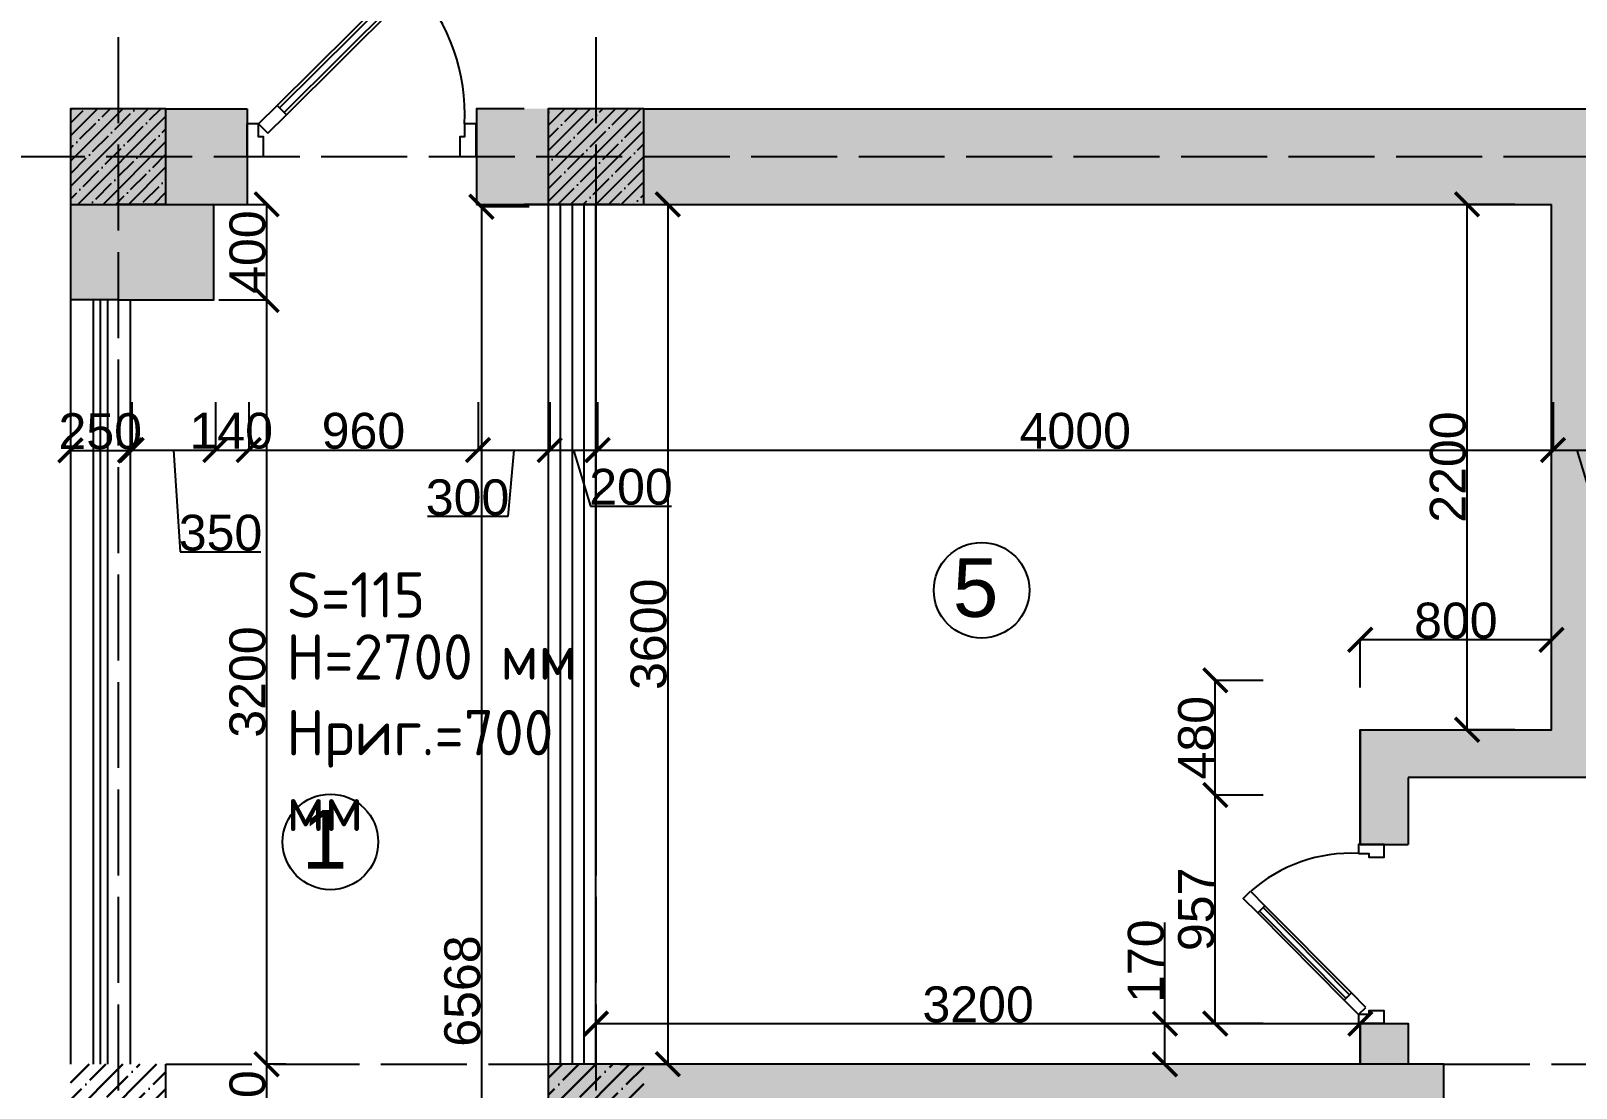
# Model space of a CAD drawing. Header units: millimetres. Extents: x -6014 to 220479, y -27718 to 28747.
# Drawn here: x 1804 to 8273, y 11067 to 15493 of the extents above; entities that cross this region are included whole.
import ezdxf

# ---------------------------------------------------------------- set-up
doc = ezdxf.new("R2010")
doc.units = ezdxf.units.MM
doc.header["$MEASUREMENT"] = 0
doc.linetypes.add('ACAD_ISO02W100', pattern=[15, 12, -3])
doc.layers.add('Plan 1', color=7, linetype='Continuous')
doc.layers.add('Plan 2', color=7, linetype='Continuous')
doc.styles.add('gost', font='GOST Common.ttf')
doc.styles.get("Standard").update_dxf_attribs({"font": 'arial.ttf'})
doc.dimstyles.new('GOST', dxfattribs={"dimtxt": 190, "dimasz": 100, "dimexe": 0.18, "dimexo": 0.06, "dimgap": 3, "dimtad": 1, "dimdec": 0, "dimzin": 0, "dimdsep": 46, "dimtxsty": 'Standard', "dimblk": 'ARCHTICK', "dimcen": 0.09, "dimclrt": 256, "dimadec": 0, "dimazin": 0, "dimtfac": 1, "dimtdec": 0, "dimtofl": 0, "dimtmove": 0, "dimatfit": 3, "dimldrblk": 'ARCHTICK', "dimfxl": 200, "dimfxlon": 1, "dimtolj": 1, "dimtzin": 0, "dimarcsym": 0})
pattern_1 = [(45, (-50504.18, -8434.07), (-70.71068, 70.71068), []), (45, (-50433.47, -8434.07), (-70.71068, 70.71068), [125, -25, 0, -25])]

# ---------------------------------------------------------------- blocks, each defined once
blk = doc.blocks.new('A$C3C032968')
for p, q in [((0, 0), (0, 100)), ((0, 100), (0, 0)), ((700, 0), (700, 100)), ((700, 0), (700, 100))]:
    blk.add_line(p, q)
for points in [[(517.5, 522.4), (460.7, 466.1), (432.5, 494.5), (489.3, 550.8)], [(120, 128), (460.7, 466.1), (432.5, 494.5), (91.8, 156.4)], [(112.9, 135.1), (453.6, 473.2), (439.5, 487.4), (98.8, 149.3)], [(63.2, 71.6), (120, 128), (91.8, 156.4), (35, 100)], [(35, 100), (0, 100), (0, 0), (50, 0), (50, 50), (50, 60), (35, 60)], [(665, 100), (665, 60), (650, 60), (650, 50), (650, 0), (700, 0), (700, 100)]]:
    blk.add_lwpolyline(points, close=True)
blk.add_arc((72.4, 128.7), 593.3, 357.2313, 41.4937)
blk = doc.blocks.new('_ArchTick')
at = {"color": 0, "linetype": 'ByBlock', "const_width": 0.15}
blk.add_lwpolyline([(-0.5, -0.5), (0.5, 0.5)], dxfattribs=at)
blk = doc.blocks.new('*D139')
at = {"color": 0, "lineweight": -2, "transparency": 16777216}
for p, q in [((2169.7, 16567), (2169.7, 16767.1)), ((2169.7, 16767), (2709.7, 16767)), ((2709.7, 16567), (2709.7, 16767.1))]:
    blk.add_line(p, q, dxfattribs=at)
at = {"layer": 'Defpoints', "color": 0, "transparency": 16777216}
for p in [(2709.7, 16767), (2709.7, 15035.4), (2169.7, 14967)]:
    blk.add_point(p, dxfattribs=at)
at = {"color": 0, "lineweight": -2, "transparency": 16777216, "xscale": 100, "yscale": 100, "zscale": 100, "rotation": 180}
blk.add_blockref('_ArchTick', (2169.7, 16767), dxfattribs=at)
at = {"color": 0, "lineweight": -2, "transparency": 16777216, "xscale": 100, "yscale": 100, "zscale": 100}
blk.add_blockref('_ArchTick', (2709.7, 16767), dxfattribs=at)
at = {"transparency": 16777216, "insert": (2439.7, 16867), "char_height": 190, "attachment_point": 5}
blk.add_mtext('\\A1;540', dxfattribs=at)
blk = doc.blocks.new('*D140')
at = {"color": 0, "lineweight": -2, "transparency": 16777216}
for p, q in [((2709.7, 16567), (2709.7, 16767.1)), ((2709.7, 16767), (3669.7, 16767)), ((3669.7, 16567), (3669.7, 16767.1))]:
    blk.add_line(p, q, dxfattribs=at)
at = {"layer": 'Defpoints', "color": 0, "transparency": 16777216}
for p in [(3669.7, 16767), (3669.7, 15167), (2709.7, 15035.4)]:
    blk.add_point(p, dxfattribs=at)
at = {"color": 0, "lineweight": -2, "transparency": 16777216, "xscale": 100, "yscale": 100, "zscale": 100, "rotation": 180}
blk.add_blockref('_ArchTick', (2709.7, 16767), dxfattribs=at)
at = {"color": 0, "lineweight": -2, "transparency": 16777216, "xscale": 100, "yscale": 100, "zscale": 100}
blk.add_blockref('_ArchTick', (3669.7, 16767), dxfattribs=at)
at = {"transparency": 16777216, "insert": (3189.7, 16867), "char_height": 190, "attachment_point": 5}
blk.add_mtext('\\A1;960', dxfattribs=at)
blk = doc.blocks.new('*D141')
at = {"color": 0, "lineweight": -2, "transparency": 16777216}
for p, q in [((3669.7, 16567), (3669.7, 16767.1)), ((3669.7, 16767), (4169.7, 16767)), ((4169.7, 16567), (4169.7, 16767.1))]:
    blk.add_line(p, q, dxfattribs=at)
at = {"layer": 'Defpoints', "color": 0, "transparency": 16777216}
for p in [(4169.7, 16767), (3669.7, 15167), (4169.7, 14967)]:
    blk.add_point(p, dxfattribs=at)
at = {"color": 0, "lineweight": -2, "transparency": 16777216, "xscale": 100, "yscale": 100, "zscale": 100, "rotation": 180}
blk.add_blockref('_ArchTick', (3669.7, 16767), dxfattribs=at)
at = {"color": 0, "lineweight": -2, "transparency": 16777216, "xscale": 100, "yscale": 100, "zscale": 100}
blk.add_blockref('_ArchTick', (4169.7, 16767), dxfattribs=at)
at = {"transparency": 16777216, "insert": (3919.7, 16867), "char_height": 190, "attachment_point": 5}
blk.add_mtext('\\A1;500', dxfattribs=at)
blk = doc.blocks.new('*D142')
at = {"color": 0, "lineweight": -2, "transparency": 16777216}
for p, q in [((4169.7, 16567), (4169.7, 16767.1)), ((4169.7, 16767), (8969.5, 16767)), ((8969.5, 16567), (8969.5, 16767.1))]:
    blk.add_line(p, q, dxfattribs=at)
at = {"layer": 'Defpoints', "color": 0, "transparency": 16777216}
for p in [(8969.5, 16767), (4169.7, 14967), (8969.5, 14967)]:
    blk.add_point(p, dxfattribs=at)
at = {"color": 0, "lineweight": -2, "transparency": 16777216, "xscale": 100, "yscale": 100, "zscale": 100, "rotation": 180}
blk.add_blockref('_ArchTick', (4169.7, 16767), dxfattribs=at)
at = {"color": 0, "lineweight": -2, "transparency": 16777216, "xscale": 100, "yscale": 100, "zscale": 100}
blk.add_blockref('_ArchTick', (8969.5, 16767), dxfattribs=at)
at = {"transparency": 16777216, "insert": (6569.6, 16867), "char_height": 190, "attachment_point": 5}
blk.add_mtext('\\A1;4800', dxfattribs=at)
blk = doc.blocks.new('*D145')
at = {"color": 0, "lineweight": -2, "transparency": 16777216}
for p, q in [((2169.7, 17367), (2169.7, 17567.1)), ((2169.7, 17567), (4169.7, 17567)), ((4169.7, 17367), (4169.7, 17567.1))]:
    blk.add_line(p, q, dxfattribs=at)
at = {"layer": 'Defpoints', "color": 0, "transparency": 16777216}
for p in [(4169.7, 17567), (2169.7, 14967), (4169.7, 14967)]:
    blk.add_point(p, dxfattribs=at)
at = {"color": 0, "lineweight": -2, "transparency": 16777216, "xscale": 100, "yscale": 100, "zscale": 100, "rotation": 180}
blk.add_blockref('_ArchTick', (2169.7, 17567), dxfattribs=at)
at = {"color": 0, "lineweight": -2, "transparency": 16777216, "xscale": 100, "yscale": 100, "zscale": 100}
blk.add_blockref('_ArchTick', (4169.7, 17567), dxfattribs=at)
at = {"transparency": 16777216, "insert": (3169.7, 17667), "char_height": 190, "attachment_point": 5}
blk.add_mtext('\\A1;2000', dxfattribs=at)
blk = doc.blocks.new('*D146')
at = {"color": 0, "lineweight": -2, "transparency": 16777216}
for p, q in [((4169.7, 17367), (4169.7, 17567.1)), ((4169.7, 17567), (8969.5, 17567)), ((8969.5, 17367), (8969.5, 17567.1))]:
    blk.add_line(p, q, dxfattribs=at)
at = {"layer": 'Defpoints', "color": 0, "transparency": 16777216}
for p in [(8969.5, 17567), (4169.7, 14967), (8969.5, 14967)]:
    blk.add_point(p, dxfattribs=at)
at = {"color": 0, "lineweight": -2, "transparency": 16777216, "xscale": 100, "yscale": 100, "zscale": 100, "rotation": 180}
blk.add_blockref('_ArchTick', (4169.7, 17567), dxfattribs=at)
at = {"color": 0, "lineweight": -2, "transparency": 16777216, "xscale": 100, "yscale": 100, "zscale": 100}
blk.add_blockref('_ArchTick', (8969.5, 17567), dxfattribs=at)
at = {"transparency": 16777216, "insert": (6569.6, 17667), "char_height": 190, "attachment_point": 5}
blk.add_mtext('\\A1;4800', dxfattribs=at)
blk = doc.blocks.new('*D149')
at = {"color": 0, "lineweight": -2, "transparency": 16777216}
for p, q in [((2169.7, 18167), (2169.7, 18367.1)), ((2169.7, 18367), (15069.5, 18367)), ((15069.5, 18167), (15069.5, 18367.1))]:
    blk.add_line(p, q, dxfattribs=at)
at = {"layer": 'Defpoints', "color": 0, "transparency": 16777216}
for p in [(15069.5, 18367), (2169.7, 14967), (15069.5, 14967)]:
    blk.add_point(p, dxfattribs=at)
at = {"color": 0, "lineweight": -2, "transparency": 16777216, "xscale": 100, "yscale": 100, "zscale": 100, "rotation": 180}
blk.add_blockref('_ArchTick', (2169.7, 18367), dxfattribs=at)
at = {"color": 0, "lineweight": -2, "transparency": 16777216, "xscale": 100, "yscale": 100, "zscale": 100}
blk.add_blockref('_ArchTick', (15069.5, 18367), dxfattribs=at)
at = {"transparency": 16777216, "insert": (8619.6, 18467), "char_height": 190, "attachment_point": 5}
blk.add_mtext('\\A1;12900', dxfattribs=at)
blk = doc.blocks.new('*D150')
at = {"color": 0, "lineweight": -2, "transparency": 16777216}
for p, q in [((2591.3, 14767), (2791.4, 14767)), ((2791.3, 14767), (2791.3, 14367)), ((2591.3, 14367), (2791.4, 14367))]:
    blk.add_line(p, q, dxfattribs=at)
at = {"layer": 'Defpoints', "color": 0, "transparency": 16777216}
for p in [(2271.9, 14767), (2271.9, 14367), (2791.3, 14367)]:
    blk.add_point(p, dxfattribs=at)
at = {"color": 0, "lineweight": -2, "transparency": 16777216, "xscale": 100, "yscale": 100, "zscale": 100}
for p, rotation in [((2791.3, 14767), 90), ((2791.3, 14367), 270)]:
    blk.add_blockref('_ArchTick', p, dxfattribs=dict(at, rotation=rotation))
at = {"color": 18, "true_color": 0x000000, "transparency": 16777216, "insert": (2711.7, 14567), "char_height": 150, "attachment_point": 5, "rotation": 90}
blk.add_mtext('\\A1;400', dxfattribs=at)
blk = doc.blocks.new('*D151')
at = {"color": 0, "lineweight": -2, "transparency": 16777216}
for p, q in [((2591.3, 14367), (2791.4, 14367)), ((2791.3, 14367), (2791.3, 11167)), ((2871.8, 11167), (2791.1, 11167))]:
    blk.add_line(p, q, dxfattribs=at)
at = {"layer": 'Defpoints', "color": 0, "transparency": 16777216}
for p in [(2271.9, 14367), (2791.3, 11167), (2871.9, 11167)]:
    blk.add_point(p, dxfattribs=at)
at = {"color": 0, "lineweight": -2, "transparency": 16777216, "xscale": 100, "yscale": 100, "zscale": 100}
for p, rotation in [((2791.3, 14367), 90), ((2791.3, 11167), 270)]:
    blk.add_blockref('_ArchTick', p, dxfattribs=dict(at, rotation=rotation))
at = {"color": 18, "true_color": 0x000000, "transparency": 16777216, "insert": (2711.6, 12767), "char_height": 150, "attachment_point": 5, "rotation": 90}
blk.add_mtext('\\A1;3200', dxfattribs=at)
blk = doc.blocks.new('*D152')
at = {"color": 0, "lineweight": -2, "transparency": 16777216}
for p, q in [((2871.8, 11167), (2791.1, 11167)), ((2791.3, 11167), (2791.3, 10767)), ((2871.8, 10767), (2791.1, 10767))]:
    blk.add_line(p, q, dxfattribs=at)
at = {"layer": 'Defpoints', "color": 0, "transparency": 16777216}
for p in [(2871.9, 11167), (2791.3, 10767), (2871.9, 10767)]:
    blk.add_point(p, dxfattribs=at)
at = {"color": 0, "lineweight": -2, "transparency": 16777216, "xscale": 100, "yscale": 100, "zscale": 100}
for p, rotation in [((2791.3, 11167), 90), ((2791.3, 10767), 270)]:
    blk.add_blockref('_ArchTick', p, dxfattribs=dict(at, rotation=rotation))
at = {"color": 18, "true_color": 0x000000, "transparency": 16777216, "insert": (2711.7, 10967), "char_height": 150, "attachment_point": 5, "rotation": 90}
blk.add_mtext('\\A1;400', dxfattribs=at)
blk = doc.blocks.new('*D156')
at = {"color": 0, "lineweight": -2, "transparency": 16777216}
for p, q in [((1969.7, 13936.8), (1969.7, 13736.6)), ((2219.7, 13936.8), (2219.7, 13736.6)), ((1969.7, 13736.8), (2219.7, 13736.8))]:
    blk.add_line(p, q, dxfattribs=at)
at = {"layer": 'Defpoints', "color": 0, "transparency": 16777216}
for p in [(1969.7, 14367), (2219.7, 14367), (2219.7, 13736.8)]:
    blk.add_point(p, dxfattribs=at)
at = {"color": 0, "lineweight": -2, "transparency": 16777216, "xscale": 100, "yscale": 100, "zscale": 100, "rotation": 180}
blk.add_blockref('_ArchTick', (1969.7, 13736.8), dxfattribs=at)
at = {"color": 0, "lineweight": -2, "transparency": 16777216, "xscale": 100, "yscale": 100, "zscale": 100}
blk.add_blockref('_ArchTick', (2219.7, 13736.8), dxfattribs=at)
at = {"transparency": 16777216, "insert": (2094.7, 13816.4), "char_height": 150, "attachment_point": 5}
blk.add_mtext('\\A1;250', dxfattribs=at)
blk = doc.blocks.new('*D157')
at = {"color": 0, "lineweight": -2, "transparency": 16777216}
for p, q in [((2226.5, 13938.5), (2226.5, 13738.3)), ((2576.5, 13938.5), (2576.5, 13738.3)), ((2226.5, 13738.5), (2576.5, 13738.5)), ((2401.5, 13738.5), (2429.8, 13311.7)), ((2429.8, 13311.7), (2766.6, 13311.7))]:
    blk.add_line(p, q, dxfattribs=at)
at = {"layer": 'Defpoints', "color": 0, "transparency": 16777216}
for p in [(2226.5, 14560.2), (2576.5, 14560.2), (2576.5, 13738.5)]:
    blk.add_point(p, dxfattribs=at)
at = {"color": 0, "lineweight": -2, "transparency": 16777216, "xscale": 100, "yscale": 100, "zscale": 100, "rotation": 180}
blk.add_blockref('_ArchTick', (2226.5, 13738.5), dxfattribs=at)
at = {"color": 0, "lineweight": -2, "transparency": 16777216, "xscale": 100, "yscale": 100, "zscale": 100}
blk.add_blockref('_ArchTick', (2576.5, 13738.5), dxfattribs=at)
at = {"transparency": 16777216, "insert": (2598.2, 13391.3), "char_height": 150, "attachment_point": 5}
blk.add_mtext('\\A1;350', dxfattribs=at)
blk = doc.blocks.new('*D158')
at = {"color": 0, "lineweight": -2, "transparency": 16777216}
for p, q in [((2576.5, 13938.5), (2576.5, 13738.3)), ((2716.5, 13938.5), (2716.5, 13738.3)), ((2576.5, 13738.5), (2716.5, 13738.5))]:
    blk.add_line(p, q, dxfattribs=at)
at = {"layer": 'Defpoints', "color": 0, "transparency": 16777216}
for p in [(2716.5, 14960.2), (2576.5, 14560.2), (2716.5, 13738.5)]:
    blk.add_point(p, dxfattribs=at)
at = {"color": 0, "lineweight": -2, "transparency": 16777216, "xscale": 100, "yscale": 100, "zscale": 100, "rotation": 180}
blk.add_blockref('_ArchTick', (2576.5, 13738.5), dxfattribs=at)
at = {"color": 0, "lineweight": -2, "transparency": 16777216, "xscale": 100, "yscale": 100, "zscale": 100}
blk.add_blockref('_ArchTick', (2716.5, 13738.5), dxfattribs=at)
at = {"transparency": 16777216, "insert": (2643.1, 13818.4), "char_height": 150, "attachment_point": 5}
blk.add_mtext('\\A1;140', dxfattribs=at)
blk = doc.blocks.new('*D159')
at = {"color": 0, "lineweight": -2, "transparency": 16777216}
for p, q in [((2716.5, 13938.5), (2716.5, 13738.3)), ((3676.5, 13938.5), (3676.5, 13738.3)), ((2716.5, 13738.5), (3676.5, 13738.5))]:
    blk.add_line(p, q, dxfattribs=at)
at = {"layer": 'Defpoints', "color": 0, "transparency": 16777216}
for p in [(2716.5, 14960.2), (3676.5, 14960.2), (3676.5, 13738.5)]:
    blk.add_point(p, dxfattribs=at)
at = {"color": 0, "lineweight": -2, "transparency": 16777216, "xscale": 100, "yscale": 100, "zscale": 100, "rotation": 180}
blk.add_blockref('_ArchTick', (2716.5, 13738.5), dxfattribs=at)
at = {"color": 0, "lineweight": -2, "transparency": 16777216, "xscale": 100, "yscale": 100, "zscale": 100}
blk.add_blockref('_ArchTick', (3676.5, 13738.5), dxfattribs=at)
at = {"transparency": 16777216, "insert": (3196.5, 13818), "char_height": 150, "attachment_point": 5}
blk.add_mtext('\\A1;960', dxfattribs=at)
blk = doc.blocks.new('*D160')
at = {"color": 0, "lineweight": -2, "transparency": 16777216}
for p, q in [((3676.5, 13938.5), (3676.5, 13738.3)), ((3976.5, 13938.5), (3976.5, 13738.3)), ((3676.5, 13738.5), (3976.5, 13738.5)), ((3826.5, 13738.5), (3800.8, 13459.9)), ((3800.8, 13459.9), (3464, 13459.9))]:
    blk.add_line(p, q, dxfattribs=at)
at = {"layer": 'Defpoints', "color": 0, "transparency": 16777216}
for p in [(3676.5, 14960.2), (3976.5, 14960.2), (3976.5, 13738.5)]:
    blk.add_point(p, dxfattribs=at)
at = {"color": 0, "lineweight": -2, "transparency": 16777216, "xscale": 100, "yscale": 100, "zscale": 100, "rotation": 180}
blk.add_blockref('_ArchTick', (3676.5, 13738.5), dxfattribs=at)
at = {"color": 0, "lineweight": -2, "transparency": 16777216, "xscale": 100, "yscale": 100, "zscale": 100}
blk.add_blockref('_ArchTick', (3976.5, 13738.5), dxfattribs=at)
at = {"transparency": 16777216, "insert": (3632.4, 13539.5), "char_height": 150, "attachment_point": 5}
blk.add_mtext('\\A1;300', dxfattribs=at)
blk = doc.blocks.new('*D161')
at = {"color": 0, "lineweight": -2, "transparency": 16777216}
for p, q in [((3976.5, 13938.5), (3976.5, 13738.3)), ((4176.5, 13938.5), (4176.5, 13738.3)), ((3976.5, 13738.5), (4176.5, 13738.5)), ((4076.5, 13738.5), (4146.9, 13504)), ((4146.9, 13504), (4486.3, 13504))]:
    blk.add_line(p, q, dxfattribs=at)
at = {"layer": 'Defpoints', "color": 0, "transparency": 16777216}
for p in [(3976.5, 14960.2), (4176.5, 14960.2), (4176.5, 13738.5)]:
    blk.add_point(p, dxfattribs=at)
at = {"color": 0, "lineweight": -2, "transparency": 16777216, "xscale": 100, "yscale": 100, "zscale": 100, "rotation": 180}
blk.add_blockref('_ArchTick', (3976.5, 13738.5), dxfattribs=at)
at = {"color": 0, "lineweight": -2, "transparency": 16777216, "xscale": 100, "yscale": 100, "zscale": 100}
blk.add_blockref('_ArchTick', (4176.5, 13738.5), dxfattribs=at)
at = {"transparency": 16777216, "insert": (4316.6, 13583.6), "char_height": 150, "attachment_point": 5}
blk.add_mtext('\\A1;200', dxfattribs=at)
blk = doc.blocks.new('*D162')
at = {"color": 0, "lineweight": -2, "transparency": 16777216}
for p, q in [((4176.5, 13938.5), (4176.5, 13738.3)), ((8176.5, 13938.5), (8176.5, 13738.3)), ((4176.5, 13738.5), (8176.5, 13738.5))]:
    blk.add_line(p, q, dxfattribs=at)
at = {"layer": 'Defpoints', "color": 0, "transparency": 16777216}
for p in [(4176.5, 14960.2), (8176.5, 14960.2), (8176.5, 13738.5)]:
    blk.add_point(p, dxfattribs=at)
at = {"color": 0, "lineweight": -2, "transparency": 16777216, "xscale": 100, "yscale": 100, "zscale": 100, "rotation": 180}
blk.add_blockref('_ArchTick', (4176.5, 13738.5), dxfattribs=at)
at = {"color": 0, "lineweight": -2, "transparency": 16777216, "xscale": 100, "yscale": 100, "zscale": 100}
blk.add_blockref('_ArchTick', (8176.5, 13738.5), dxfattribs=at)
at = {"transparency": 16777216, "insert": (6176.5, 13818), "char_height": 150, "attachment_point": 5}
blk.add_mtext('\\A1;4000', dxfattribs=at)
blk = doc.blocks.new('*D163')
at = {"color": 0, "lineweight": -2, "transparency": 16777216}
for p, q in [((8176.5, 13938.5), (8176.5, 13738.3)), ((8376.5, 13938.5), (8376.5, 13738.3)), ((8176.5, 13738.5), (8376.5, 13738.5)), ((8276.5, 13738.5), (8346.9, 13504)), ((8346.9, 13504), (8686.3, 13504))]:
    blk.add_line(p, q, dxfattribs=at)
at = {"layer": 'Defpoints', "color": 0, "transparency": 16777216}
for p in [(8176.5, 14960.2), (8376.5, 14960.2), (8376.5, 13738.5)]:
    blk.add_point(p, dxfattribs=at)
at = {"color": 0, "lineweight": -2, "transparency": 16777216, "xscale": 100, "yscale": 100, "zscale": 100, "rotation": 180}
blk.add_blockref('_ArchTick', (8176.5, 13738.5), dxfattribs=at)
at = {"color": 0, "lineweight": -2, "transparency": 16777216, "xscale": 100, "yscale": 100, "zscale": 100}
blk.add_blockref('_ArchTick', (8376.5, 13738.5), dxfattribs=at)
at = {"transparency": 16777216, "insert": (8516.6, 13583.6), "char_height": 150, "attachment_point": 5}
blk.add_mtext('\\A1;200', dxfattribs=at)
blk = doc.blocks.new('*D168')
at = {"color": 0, "lineweight": -2, "transparency": 16777216}
for p, q in [((3890.7, 14757.1), (3690.6, 14757.1)), ((3690.7, 14757.1), (3690.7, 8189.3)), ((3890.7, 8189.3), (3690.6, 8189.3))]:
    blk.add_line(p, q, dxfattribs=at)
at = {"layer": 'Defpoints', "color": 0, "transparency": 16777216}
for p in [(3990.7, 14757.1), (3690.7, 8189.3), (3969.7, 8189.3)]:
    blk.add_point(p, dxfattribs=at)
at = {"color": 0, "lineweight": -2, "transparency": 16777216, "xscale": 100, "yscale": 100, "zscale": 100}
for p, rotation in [((3690.7, 14757.1), 90), ((3690.7, 8189.3), 270)]:
    blk.add_blockref('_ArchTick', p, dxfattribs=dict(at, rotation=rotation))
at = {"color": 18, "true_color": 0x000000, "transparency": 16777216, "insert": (3611.1, 11473.2), "char_height": 150, "attachment_point": 5, "rotation": 90}
blk.add_mtext('\\A1;6568', dxfattribs=at)
blk = doc.blocks.new('*D172')
at = {"color": 0, "lineweight": -2, "transparency": 16777216}
for p, q in [((8016.6, 14767), (7816.4, 14767)), ((7816.6, 12567), (7816.6, 14767)), ((8016.6, 12567), (7816.4, 12567))]:
    blk.add_line(p, q, dxfattribs=at)
at = {"layer": 'Defpoints', "color": 0, "transparency": 16777216}
for p in [(7816.6, 14767), (8169.7, 14767), (8169.7, 12567)]:
    blk.add_point(p, dxfattribs=at)
at = {"color": 0, "lineweight": -2, "transparency": 16777216, "xscale": 100, "yscale": 100, "zscale": 100}
for p, rotation in [((7816.6, 14767), 90), ((7816.6, 12567), 270)]:
    blk.add_blockref('_ArchTick', p, dxfattribs=dict(at, rotation=rotation))
at = {"transparency": 16777216, "insert": (7737, 13667), "char_height": 150, "attachment_point": 5, "rotation": 90}
blk.add_mtext('\\A1;2200', dxfattribs=at)
blk = doc.blocks.new('*D173')
at = {"color": 0, "lineweight": -2, "transparency": 16777216}
for p, q in [((6552, 11337), (6552, 11759.8)), ((6752, 11337), (6551.9, 11337)), ((6552, 11167), (6552, 11337)), ((6752, 11167), (6551.9, 11167))]:
    blk.add_line(p, q, dxfattribs=at)
at = {"layer": 'Defpoints', "color": 0, "transparency": 16777216}
for p in [(6552, 11337), (7569.7, 11337), (7719.7, 11167)]:
    blk.add_point(p, dxfattribs=at)
at = {"color": 0, "lineweight": -2, "transparency": 16777216, "xscale": 100, "yscale": 100, "zscale": 100}
for p, rotation in [((6552, 11337), 90), ((6552, 11167), 270)]:
    blk.add_blockref('_ArchTick', p, dxfattribs=dict(at, rotation=rotation))
at = {"transparency": 16777216, "insert": (6472.5, 11598.4), "char_height": 150, "attachment_point": 5, "rotation": 90}
blk.add_mtext('\\A1;170', dxfattribs=at)
blk = doc.blocks.new('*D174')
at = {"color": 0, "lineweight": -2, "transparency": 16777216}
for p, q in [((6962.6, 12293.9), (6762.4, 12293.9)), ((6762.6, 11337), (6762.6, 12293.9)), ((6962.6, 11337), (6762.4, 11337))]:
    blk.add_line(p, q, dxfattribs=at)
at = {"layer": 'Defpoints', "color": 0, "transparency": 16777216}
for p in [(6762.6, 12293.9), (7885, 12293.9), (7569.7, 11337)]:
    blk.add_point(p, dxfattribs=at)
at = {"color": 0, "lineweight": -2, "transparency": 16777216, "xscale": 100, "yscale": 100, "zscale": 100}
for p, rotation in [((6762.6, 12293.9), 90), ((6762.6, 11337), 270)]:
    blk.add_blockref('_ArchTick', p, dxfattribs=dict(at, rotation=rotation))
at = {"transparency": 16777216, "insert": (6683, 11815.4), "char_height": 150, "attachment_point": 5, "rotation": 90}
blk.add_mtext('\\A1;957', dxfattribs=at)
blk = doc.blocks.new('*D175')
at = {"color": 0, "lineweight": -2, "transparency": 16777216}
for p, q in [((6962.6, 12773.9), (6762.4, 12773.9)), ((6762.6, 12293.9), (6762.6, 12773.9)), ((6962.6, 12293.9), (6762.4, 12293.9))]:
    blk.add_line(p, q, dxfattribs=at)
at = {"layer": 'Defpoints', "color": 0, "transparency": 16777216}
for p in [(6762.6, 12773.9), (7685, 12773.9), (7885, 12293.9)]:
    blk.add_point(p, dxfattribs=at)
at = {"color": 0, "lineweight": -2, "transparency": 16777216, "xscale": 100, "yscale": 100, "zscale": 100}
for p, rotation in [((6762.6, 12773.9), 90), ((6762.6, 12293.9), 270)]:
    blk.add_blockref('_ArchTick', p, dxfattribs=dict(at, rotation=rotation))
at = {"transparency": 16777216, "insert": (6683, 12533.9), "char_height": 150, "attachment_point": 5, "rotation": 90}
blk.add_mtext('\\A1;480', dxfattribs=at)
blk = doc.blocks.new('*D176')
at = {"color": 0, "lineweight": -2, "transparency": 16777216}
for p, q in [((7369.7, 12743.8), (7369.7, 12944)), ((8169.7, 12943.8), (7369.7, 12943.8)), ((8169.7, 12743.8), (8169.7, 12944))]:
    blk.add_line(p, q, dxfattribs=at)
at = {"layer": 'Defpoints', "color": 0, "transparency": 16777216}
for p in [(7369.7, 12943.8), (7369.7, 12567), (8169.7, 12567)]:
    blk.add_point(p, dxfattribs=at)
at = {"color": 0, "lineweight": -2, "transparency": 16777216, "xscale": 100, "yscale": 100, "zscale": 100, "rotation": 180}
blk.add_blockref('_ArchTick', (7369.7, 12943.8), dxfattribs=at)
at = {"color": 0, "lineweight": -2, "transparency": 16777216, "xscale": 100, "yscale": 100, "zscale": 100}
blk.add_blockref('_ArchTick', (8169.7, 12943.8), dxfattribs=at)
at = {"transparency": 16777216, "insert": (7769.7, 13023.4), "char_height": 150, "attachment_point": 5}
blk.add_mtext('\\A1;800', dxfattribs=at)
blk = doc.blocks.new('*D177')
at = {"color": 0, "lineweight": -2, "transparency": 16777216}
for p, q in [((4169.7, 11167), (4169.7, 11337.2)), ((4169.7, 11337), (7369.7, 11337)), ((7369.7, 11167), (7369.7, 11337.2))]:
    blk.add_line(p, q, dxfattribs=at)
at = {"layer": 'Defpoints', "color": 0, "transparency": 16777216}
for p in [(7369.7, 11337), (4169.7, 11167), (7369.7, 11167)]:
    blk.add_point(p, dxfattribs=at)
at = {"color": 0, "lineweight": -2, "transparency": 16777216, "xscale": 100, "yscale": 100, "zscale": 100, "rotation": 180}
blk.add_blockref('_ArchTick', (4169.7, 11337), dxfattribs=at)
at = {"color": 0, "lineweight": -2, "transparency": 16777216, "xscale": 100, "yscale": 100, "zscale": 100}
blk.add_blockref('_ArchTick', (7369.7, 11337), dxfattribs=at)
at = {"transparency": 16777216, "insert": (5769.7, 11416.6), "char_height": 150, "attachment_point": 5}
blk.add_mtext('\\A1;3200', dxfattribs=at)
blk = doc.blocks.new('*D210')
at = {"color": 0, "lineweight": -2, "transparency": 16777216}
for p, q in [((569.7, 14967), (369.6, 14967)), ((369.7, 14367), (369.7, 14967)), ((569.7, 14367), (369.6, 14367))]:
    blk.add_line(p, q, dxfattribs=at)
at = {"layer": 'Defpoints', "color": 0, "transparency": 16777216}
for p in [(369.7, 14967), (2169.7, 14967), (1969.7, 14367)]:
    blk.add_point(p, dxfattribs=at)
at = {"color": 0, "lineweight": -2, "transparency": 16777216, "xscale": 100, "yscale": 100, "zscale": 100}
for p, rotation in [((369.7, 14967), 90), ((369.7, 14367), 270)]:
    blk.add_blockref('_ArchTick', p, dxfattribs=dict(at, rotation=rotation))
at = {"transparency": 16777216, "insert": (269.7, 14667), "char_height": 190, "attachment_point": 5, "rotation": 90}
blk.add_mtext('\\A1;600', dxfattribs=at)
blk = doc.blocks.new('*D211')
at = {"color": 0, "lineweight": -2, "transparency": 16777216}
for p, q in [((-1030.3, 14967), (-1230.4, 14967)), ((-1230.3, 4567), (-1230.3, 14967)), ((-1030.3, 4567), (-1230.4, 4567))]:
    blk.add_line(p, q, dxfattribs=at)
at = {"layer": 'Defpoints', "color": 0, "transparency": 16777216}
for p in [(-1230.3, 14967), (2169.7, 14967), (2169.7, 4567)]:
    blk.add_point(p, dxfattribs=at)
at = {"color": 0, "lineweight": -2, "transparency": 16777216, "xscale": 100, "yscale": 100, "zscale": 100}
for p, rotation in [((-1230.3, 14967), 90), ((-1230.3, 4567), 270)]:
    blk.add_blockref('_ArchTick', p, dxfattribs=dict(at, rotation=rotation))
at = {"transparency": 16777216, "insert": (-1330.3, 9767), "char_height": 190, "attachment_point": 5, "rotation": 90}
blk.add_mtext('\\A1;10400', dxfattribs=at)
blk = doc.blocks.new('*D213')
at = {"color": 0, "lineweight": -2, "transparency": 16777216}
for p, q in [((-230.3, 14967), (-430.4, 14967)), ((-430.3, 10967), (-430.3, 14967)), ((-230.3, 10967), (-430.4, 10967))]:
    blk.add_line(p, q, dxfattribs=at)
at = {"layer": 'Defpoints', "color": 0, "transparency": 16777216}
for p in [(-430.3, 14967), (2169.7, 14967), (2169.7, 10967)]:
    blk.add_point(p, dxfattribs=at)
at = {"color": 0, "lineweight": -2, "transparency": 16777216, "xscale": 100, "yscale": 100, "zscale": 100}
for p, rotation in [((-430.3, 14967), 90), ((-430.3, 10967), 270)]:
    blk.add_blockref('_ArchTick', p, dxfattribs=dict(at, rotation=rotation))
at = {"transparency": 16777216, "insert": (-530.3, 12967), "char_height": 190, "attachment_point": 5, "rotation": 90}
blk.add_mtext('\\A1;4000', dxfattribs=at)
blk = doc.blocks.new('*D228')
at = {"color": 0, "lineweight": -2, "transparency": 16777216}
for p, q in [((569.7, 14367), (369.6, 14367)), ((369.7, 10967), (369.7, 14367)), ((569.7, 10967), (369.6, 10967))]:
    blk.add_line(p, q, dxfattribs=at)
at = {"layer": 'Defpoints', "color": 0, "transparency": 16777216}
for p in [(369.7, 14367), (1969.7, 14367), (1969.7, 10967)]:
    blk.add_point(p, dxfattribs=at)
at = {"color": 0, "lineweight": -2, "transparency": 16777216, "xscale": 100, "yscale": 100, "zscale": 100}
for p, rotation in [((369.7, 14367), 90), ((369.7, 10967), 270)]:
    blk.add_blockref('_ArchTick', p, dxfattribs=dict(at, rotation=rotation))
at = {"transparency": 16777216, "insert": (269.7, 12667), "char_height": 190, "attachment_point": 5, "rotation": 90}
blk.add_mtext('\\A1;3400', dxfattribs=at)
blk = doc.blocks.new('*D423')
at = {"color": 0, "lineweight": -2, "transparency": 16777216}
for p, q in [((4270.7, 14767), (4470.9, 14767)), ((4470.7, 14767), (4470.7, 11167)), ((4270.7, 11167), (4470.9, 11167))]:
    blk.add_line(p, q, dxfattribs=at)
at = {"layer": 'Defpoints', "color": 0, "transparency": 16777216}
for p in [(4169.7, 14767), (4169.7, 11167), (4470.7, 11167)]:
    blk.add_point(p, dxfattribs=at)
at = {"color": 0, "lineweight": -2, "transparency": 16777216, "xscale": 100, "yscale": 100, "zscale": 100}
for p, rotation in [((4470.7, 14767), 90), ((4470.7, 11167), 270)]:
    blk.add_blockref('_ArchTick', p, dxfattribs=dict(at, rotation=rotation))
at = {"transparency": 16777216, "insert": (4391, 12967), "char_height": 150, "attachment_point": 5, "rotation": 90}
blk.add_mtext('\\A1;3600', dxfattribs=at)

msp = doc.modelspace()

# ---------------------------------------------------------------- hatches: boundary and pattern name
at = {"ltscale": 50, "true_color": 0x636466, "transparency": 33554687}
h = msp.add_hatch(color=251, dxfattribs=at)
h.dxf.hatch_style = 1
h.paths.add_polyline_path([(4169.73896, 7339.33303), (2369.73896, 7339.33303), (2369.73896, 7139.33303), (4169.73896, 7139.33303)])
h.paths.add_polyline_path([(12969.73896, 11166.96121), (8969.73896, 11166.96121), (8969.73896, 11516.96121), (8769.73896, 11516.96121), (8769.73917, 10967.29673), (12969.73896, 10968.223)])
h.paths.add_polyline_path([(4245.89252, 9366.96121), (4169.73896, 9366.96121), (4169.73896, 9166.96121), (4245.89252, 9166.96121)], flags=17)
h.paths.add_polyline_path([(2369.73896, 7339.33303), (1969.73896, 7339.33303), (1969.73896, 7139.33303), (2369.73896, 7139.33303), (2369.73896, 7166.96121)])
h.paths.add_polyline_path([(5019.73896, 9166.96121), (5019.73896, 9366.96121), (4845.89252, 9366.96121), (4845.89252, 9166.96121)], flags=17)
h.paths.add_polyline_path([(2709.73896, 14766.96121), (2709.73896, 15166.96121), (1969.73896, 15166.96121), (1969.73896, 14766.96121)])
h.paths.add_polyline_path([(8769.73896, 12266.96121), (8969.73896, 12266.96121), (8969.73896, 12566.96121), (8369.73896, 12566.96121), (8369.73896, 14766.96121), (8169.73896, 14766.96121), (8169.73896, 12566.96121), (7369.73896, 12566.96121), (7369.73896, 12086.96121), (7569.73896, 12086.96121), (7569.73896, 12366.96121), (8769.73896, 12366.96121)])
h.paths.add_polyline_path([(7369.73896, 11166.96121), (7569.73896, 11166.96121), (7569.73896, 11336.96121), (7369.73896, 11336.96121)])
h.paths.add_polyline_path([(7319.73896, 10966.96121), (7319.73896, 11166.96121), (3969.73896, 11166.96121), (3969.73896, 8189.33303), (4169.73896, 8189.33303), (4169.73896, 9166.96121), (4169.73896, 10966.96121)])
h.paths.add_polyline_path([(15269.52858, 4366.96121), (15269.52858, 4766.96121), (2369.73896, 4766.96121), (1969.73896, 4766.96121), (1969.73896, 4366.96121)])
h.paths.add_polyline_path([(15069.52858, 14766.96121), (15069.52858, 15166.96121), (3669.73896, 15166.96121), (3669.73896, 14766.96121), (4169.73896, 14766.96121), (8169.73896, 14766.96121)])
at = {"transparency": 33554687}
h = msp.add_hatch(dxfattribs=at)
h.set_pattern_fill('ANSI35', color=1, scale=300)
h.set_pattern_definition([(45, (-51023.28, -7710.45), (-53.03301, 53.03301), []), (45, (-50970.25, -7710.45), (-53.03301, 53.03301), [93.75, -18.75, 0, -18.75])])
h.paths.add_polyline_path([(2369.73896, 15166.96121), (1969.73896, 15166.96121), (1969.73896, 14766.96121), (2369.73896, 14766.96121)])
h = msp.add_hatch(dxfattribs=at)
h.set_pattern_fill('ANSI35', color=1, scale=300)
h.set_pattern_definition([(45, (-54151.44, -8234.07), (-53.03301, 53.03301), []), (45, (-54098.41, -8234.07), (-53.03301, 53.03301), [93.75, -18.75, 0, -18.75])])
h.paths.add_polyline_path([(4369.73896, 15166.96121), (3969.73896, 15166.96121), (3969.73896, 14766.96121), (4369.73896, 14766.96121)])
at = {"true_color": 0x636466, "transparency": 33554687}
h = msp.add_hatch(color=251, dxfattribs=at)
h.dxf.hatch_style = 1
h.paths.add_polyline_path([(2169.73896, 14766.96121), (1969.73896, 14766.96121), (1969.73896, 14366.96121), (2169.73896, 14366.96121)])
h = msp.add_hatch(color=251, dxfattribs=at)
h.dxf.hatch_style = 1
h.paths.add_polyline_path([(2569.73896, 14766.96121), (2169.73896, 14766.96121), (2169.73896, 14366.96121), (2569.73896, 14366.96121)])
at = {"lineweight": 30, "transparency": 33554687}
h = msp.add_hatch(dxfattribs=at)
h.set_pattern_fill('ANSI35', color=1, scale=400)
h.set_pattern_definition(pattern_1)
h.paths.add_polyline_path([(1969.73896, 11166.96121), (1969.73896, 10766.96121), (2369.73896, 10766.96121), (2369.73896, 11166.96121)])
h = msp.add_hatch(dxfattribs=at)
h.set_pattern_fill('ANSI35', color=1, scale=400)
h.set_pattern_definition(pattern_1)
h.paths.add_polyline_path([(3969.73896, 11166.96121), (3969.73896, 10766.96121), (4369.73896, 10766.96121), (4369.73896, 11166.96121)])
at = {"true_color": 0x636466, "transparency": 33554687}
h = msp.add_hatch(color=251, dxfattribs=at)
h.dxf.hatch_style = 1
h.paths.add_polyline_path([(7719.73896, 11166.96121), (7319.73896, 11166.96121), (7319.73896, 10766.96121), (7719.73896, 10766.96121)])

# ---------------------------------------------------------------- linework, layer by layer
at = {"color": 18, "true_color": 0x000000}
for p, q in [((2369.73896, 14766.96121), (2709.73896, 14766.96121)), ((7369.73896, 12566.96121), (7369.73896, 12086.96121)), ((8769.73896, 12366.96121), (7569.73896, 12366.96121))]:
    msp.add_line(p, q, dxfattribs=at)
msp.add_line((7369.73896, 12086.96121), (7569.73896, 12086.96121))
for points in [[(1969.73896, 14766.96121), (2369.73896, 14766.96121), (2369.73896, 15166.96121), (1969.73896, 15166.96121)], [(3969.73896, 14766.96121), (4369.73896, 14766.96121), (4369.73896, 15166.96121), (3969.73896, 15166.96121)]]:
    msp.add_lwpolyline(points, close=True)
for points in [[(2369.73896, 15166.96121), (2709.73896, 15166.96121)], [(4369.25904, 15166.96121), (14869.52858, 15166.96121)], [(1969.73896, 14766.96121), (1969.73896, 14366.96121)], [(2569.73896, 14766.96121), (2709.73896, 14766.96121)], [(3669.73896, 14766.96121), (3969.73896, 14766.96121), (3969.73896, 8189.33303)], [(3969.73896, 14766.96121), (3969.73896, 8306.96121)], [(4169.73896, 14766.96121), (3969.73896, 14766.96121)], [(4169.73896, 14766.96121), (4169.73896, 12054.10455)], [(4169.73896, 14766.96121), (8169.73896, 14766.96121)], [(7369.73896, 11337.89748), (7369.73896, 11166.96121), (4169.73896, 11166.96121), (4169.73896, 14766.96121)], [(7369.73896, 12086.96121), (7369.73896, 12566.96121), (8169.73896, 12566.96121), (8169.73896, 14766.96121)], [(1969.73896, 14366.96121), (1969.73896, 11166.96121)], [(2169.73896, 14366.96121), (1969.73896, 14366.96121)], [(2219.73896, 14366.96121), (2219.73896, 11166.96121)], [(7569.73896, 12366.96121), (7569.73896, 12086.96121)], [(7469.73896, 11337.19672), (7569.69766, 11336.99434), (7569.69766, 11166.96121)], [(2369.73896, 10766.96121), (2369.73896, 11166.96121)], [(7319.73896, 10766.96121), (7719.73896, 10766.96121), (7719.73896, 11166.96121), (7319.73896, 11166.96121)]]:
    msp.add_lwpolyline(points, dxfattribs=at)
for points in [[(2709.73896, 15166.96121), (2709.73896, 14766.96121)], [(3869.73896, 15166.96121), (3669.73896, 15166.96121), (3669.73896, 14766.96121)], [(2169.73896, 14366.96121), (2569.73896, 14366.96121), (2569.73896, 14766.96121)]]:
    msp.add_lwpolyline(points)
at = {"color": 152, "true_color": 0x2776bb}
for points in [[(2369.73896, 14766.96121), (2169.73896, 14766.96121)], [(4269.73896, 14766.96121), (3869.73896, 14766.96121)], [(4019.73896, 14766.96121), (4019.73896, 11166.96121)], [(4069.73896, 14766.96121), (4069.73896, 11166.96121)], [(4119.73896, 14766.96121), (4119.73896, 11166.96121)], [(2064.73896, 14366.96121), (2064.73896, 11166.96121)], [(2094.73896, 14366.96121), (2094.73896, 11166.96121)], [(2124.73896, 14366.96121), (2124.73896, 11166.96121)], [(4169.73896, 11166.96121), (3969.73896, 11166.96121)]]:
    msp.add_lwpolyline(points, dxfattribs=at)
at = {"layer": 'Plan 1', "color": 251, "linetype": 'ACAD_ISO02W100', "ltscale": 30, "true_color": 0x636466}
for points in [[(2169.73896, 19067.14121), (2169.73896, 467.14121)], [(4169.73896, 19067.14121), (4169.73896, 467.14121)], [(-1930.26104, 14966.96121), (19219.73896, 14966.96121)]]:
    msp.add_lwpolyline(points, dxfattribs=at)
at = {"layer": 'Plan 1', "color": 6, "linetype": 'ACAD_ISO02W100', "ltscale": 30}
for points in [[(2369.73896, 11166.96121), (3969.73896, 11166.96121)], [(7719.73896, 11166.96121), (8769.73917, 11166.96121)]]:
    msp.add_lwpolyline(points, dxfattribs=at)
at = {"layer": 'Plan 2'}
for centre in [(5784.25673, 13151.18821), (3058.2121, 12097.6383)]:
    msp.add_circle(centre, 200, dxfattribs=at)

# ---------------------------------------------------------------- block references
at = {"layer": 'Plan 2', "xscale": 1.369107515369514, "yscale": 1.369107515369514, "zscale": 1.369107515369514}
msp.add_blockref('A$C3C032968', (2709.73896, 14966.96123), dxfattribs=at)
at = {"layer": 'Plan 2', "xscale": 1.071092138435144, "yscale": 1.071092138435144, "zscale": 1.071092138435144, "rotation": 89.99564269034508}
msp.add_blockref('A$C3C032968', (7469.73895, 11337.1967), dxfattribs=at)

# ---------------------------------------------------------------- texts
at = {"color": 10, "char_height": 190, "attachment_point": 1, "style": 'gost'}
for s, width, insert in [('S=115', 515.6238118, (2875.30485, 13226.71573)), ('H=2700 мм\\PHриг.=700\\Pмм', 1908.4573786, (2875.30485, 12966.97833))]:
    msp.add_mtext_dynamic_manual_height_columns(s, width=width, gutter_width=1, heights=[0], dxfattribs=dict(at, insert=insert))
at = {"layer": 'Plan 2', "char_height": 245.41227, "attachment_point": 1}
for s, insert in [('5', (5663.9078, 13285.28972)), ('1', (2937.86317, 12231.73982))]:
    msp.add_mtext_dynamic_manual_height_columns(s, width=245.4122714, gutter_width=0.81804, heights=[0], dxfattribs=dict(at, insert=insert))

# ---------------------------------------------------------------- dimensions: what is measured, and where the dimension line sits
at = {"color": 18, "true_color": 0x000000}
for base, p2, picture, middle in [((15069.52858, 18366.96121), (15069.52858, 14966.96121), '*D149', (8619.63377, 18466.97008)), ((4169.73896, 17566.96121), (4169.73896, 14966.96121), '*D145', (3169.73896, 17666.97008)), ((2709.73899, 16766.96121), (2709.73899, 15035.41659), '*D139', (2439.73897, 16866.97008))]:
    dim = msp.add_linear_dim(base=base, p1=(2169.73896, 14966.96121), p2=p2, dimstyle='GOST', dxfattribs=at)
    dim.commit()
    dim.dimension.update_dxf_attribs({"geometry": picture, "text_midpoint": middle})
for base, p1, p2, override, picture, middle in [((8969.52858, 17566.96121), (4169.73896, 14966.96121), (8969.52858, 14966.96121), {"dimtmove": 1}, '*D146', (6569.63377, 17666.97008)), ((3669.73896, 16766.96121), (2709.73899, 15035.41659), (3669.73896, 15166.96121), {"dimtmove": 1}, '*D140', (3189.73897, 16866.97008)), ((4169.73896, 16766.96121), (3669.73896, 15166.96121), (4169.73896, 14966.96121), {"dimtmove": 1}, '*D141', (3919.73896, 16866.97008)), ((8969.52858, 16766.96121), (4169.73896, 14966.96121), (8969.52858, 14966.96121), {"dimtmove": 1}, '*D142', (6569.63377, 16866.97008)), ((3676.5231, 13738.45168), (2716.5231, 14960.1907), (3676.5231, 14960.1907), {"dimtxt": 150, "dimtmove": 1}, '*D159', (3196.5231, 13818.03763)), ((4176.5231, 13738.45168), (3976.5231, 14960.1907), (4176.5231, 14960.1907), {"dimtxt": 150, "dimtmove": 1}, '*D161', (4149.85446, 13583.59978)), ((8176.5231, 13738.45168), (4176.5231, 14960.1907), (8176.5231, 14960.1907), {"dimtxt": 150, "dimtmove": 1}, '*D162', (6176.5231, 13818.03763)), ((8376.5231, 13738.45168), (8176.5231, 14960.1907), (8376.5231, 14960.1907), {"dimtxt": 150, "dimtmove": 1}, '*D163', (8349.85446, 13583.59978)), ((7369.73896, 12943.80706), (8169.73896, 12566.96121), (7369.73896, 12566.96121), {"dimtxt": 150}, '*D176', (7769.73896, 13023.39301)), ((7369.73896, 11336.99434), (4169.73896, 11166.96121), (7369.73896, 11166.96121), {"dimtxt": 150}, '*D177', (5769.73896, 11416.63144))]:
    dim = msp.add_linear_dim(base=base, p1=p1, p2=p2, dimstyle='GOST', override=override, dxfattribs=at)
    dim.commit()
    dim.dimension.update_dxf_attribs({"geometry": picture, "text_midpoint": middle})
dim = msp.add_linear_dim(base=(-1230.26104, 14966.96121), p1=(2169.73896, 4566.96121), p2=(2169.73896, 14966.96121), angle=90, dimstyle='GOST', dxfattribs=at)
dim.commit()
dim.dimension.update_dxf_attribs({"geometry": '*D211', "text_midpoint": (-1330.26991, 9766.96121)})
for base, p1, p2, override, picture, middle in [((-430.26104, 14966.96121), (2169.73896, 10966.96121), (2169.73896, 14966.96121), {"dimtmove": 1}, '*D213', (-530.26991, 12966.96121)), ((369.73896, 14966.96121), (1969.73896, 14366.96121), (2169.73896, 14966.96121), {"dimtmove": 1}, '*D210', (269.73009, 14666.96121)), ((4470.67842, 11166.96121), (4169.73896, 14766.96121), (4169.73896, 11166.96121), {"dimtxt": 150}, '*D423', (4391.04131, 12966.96121)), ((7816.56093, 14766.96121), (8169.73896, 12566.96121), (8169.73896, 14766.96121), {"dimtxt": 150}, '*D172', (7736.97498, 13666.96121)), ((3690.73589, 8189.33303), (3990.72967, 14757.14684), (3969.73896, 8189.33303), {"dimtxt": 150, "dimclrt": 18, "dimtmove": 1}, '*D168', (3611.14994, 11473.23993)), ((369.73896, 14366.96121), (1969.73896, 10966.96121), (1969.73896, 14366.96121), {"dimtmove": 1}, '*D228', (269.66529, 12666.96121)), ((2791.26325, 11166.96121), (2271.90723, 14366.96121), (2871.90723, 11166.96121), {"dimtxt": 150, "dimclrt": 18, "dimtmove": 1}, '*D151', (2711.62614, 12766.96121)), ((6762.58545, 12773.87428), (7885.00955, 12293.87428), (7685.00955, 12773.87428), {"dimtxt": 150, "dimtmove": 1}, '*D175', (6682.99951, 12533.87428)), ((6762.58545, 12293.87428), (7569.69766, 11336.99434), (7885.00955, 12293.87428), {"dimtxt": 150, "dimtmove": 1}, '*D174', (6682.99951, 11815.43431)), ((2791.26325, 10766.96121), (2871.90723, 11166.96121), (2871.90723, 10766.96121), {"dimtxt": 150, "dimclrt": 18, "dimtmove": 1}, '*D152', (2711.6773, 10966.96121))]:
    dim = msp.add_linear_dim(base=base, p1=p1, p2=p2, angle=90, dimstyle='GOST', override=override, dxfattribs=at)
    dim.commit()
    dim.dimension.update_dxf_attribs({"geometry": picture, "text_midpoint": middle})
for base, p1, p2, override, picture, middle in [((2716.5231, 13738.45168), (2576.5231, 14560.1907), (2716.5231, 14960.1907), {"dimtxt": 150, "dimtmove": 1}, '*D158', (2643.14094, 13738.79882)), ((3976.5231, 13738.45168), (3676.5231, 14960.1907), (3976.5231, 14960.1907), {"dimtxt": 150, "dimtmove": 1}, '*D160', (3797.77967, 13459.90964)), ((2576.5231, 13738.45168), (2226.5231, 14560.1907), (2576.5231, 14560.1907), {"dimtxt": 150, "dimtmove": 1}, '*D157', (2432.82881, 13311.65978)), ((2219.73896, 13736.82056), (1969.73896, 14366.96121), (2219.73896, 14366.96121), {"dimtxt": 150}, '*D156', (2094.73896, 13736.82056))]:
    dim = msp.add_linear_dim(base=base, p1=p1, p2=p2, dimstyle='GOST', override=override, dxfattribs=at)
    dim.commit()
    dim.dimension.update_dxf_attribs({"geometry": picture, "text_midpoint": middle, "dimtype": 160})
for base, p1, p2, override, picture, middle in [((2791.26325, 14366.96121), (2271.90723, 14766.96121), (2271.90723, 14366.96121), {"dimtxt": 150, "dimclrt": 18}, '*D150', (2791.26325, 14566.96121)), ((6552.04157, 11336.99434), (7719.73896, 11166.96121), (7569.69766, 11336.99434), {"dimtxt": 150}, '*D173', (6552.04157, 11598.38451))]:
    dim = msp.add_linear_dim(base=base, p1=p1, p2=p2, angle=90, dimstyle='GOST', override=override, dxfattribs=at)
    dim.commit()
    dim.dimension.update_dxf_attribs({"geometry": picture, "text_midpoint": middle, "dimtype": 160})

doc.saveas('drawing.dxf')
